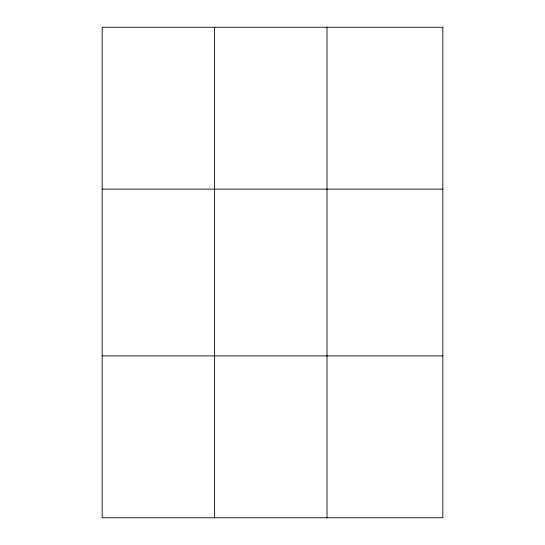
<?xml version="1.0" encoding="UTF-8"?>
<svg xmlns="http://www.w3.org/2000/svg" width="545" height="545" viewBox="0 0 545 545"><rect width="100%" height="100%" fill="white"/><g stroke="black" fill="none" stroke-linecap="round" stroke-linejoin="round"><path stroke-width="0.82" d="M214.587 517.75L214.587 27.25M327.007 517.75L327.007 27.25M102.174 189.115L442.826 189.115M102.174 355.885L442.826 355.885M442.826 27.25L442.826 517.75L102.174 517.75L102.174 27.25L442.826 27.25"/></g></svg>
